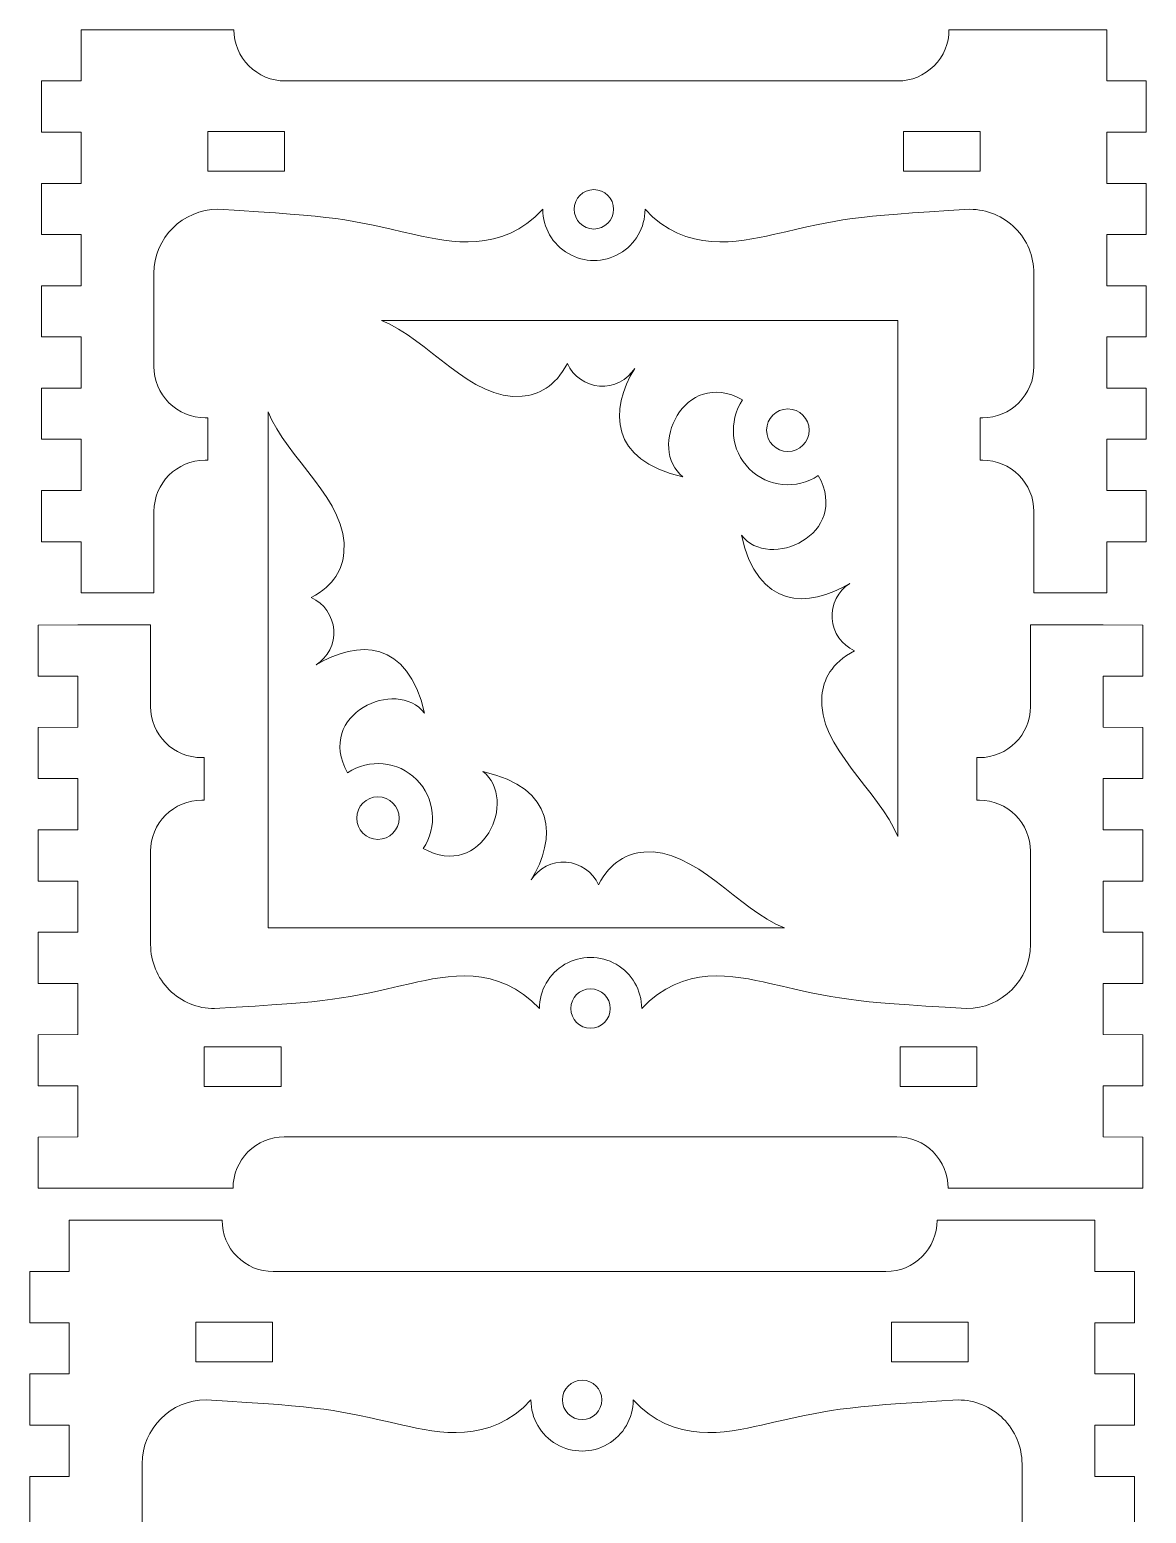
# Model space of a CAD drawing. Header units: centimetres. Extents: x -24 to 24, y -134 to 40.
# Drawn here: x 12.39 to 23.66, y 7.07 to 22.05 of the extents above; entities that cross this region are included whole.
import ezdxf

# ---------------------------------------------------------------- set-up
doc = ezdxf.new("R2010")
doc.units = ezdxf.units.CM
doc.header["$MEASUREMENT"] = 0
doc.layers.add('layer 1', color=7, linetype='Continuous')

msp = doc.modelspace()

# ---------------------------------------------------------------- linework, layer by layer
at = {"layer": 'layer 1', "lineweight": 9}
for points, knots in [([(13.64303, 17.18466), (13.64303, 17.18466), (13.64303, 16.36111), (13.64303, 16.36111), (13.64303, 16.36111), (13.64303, 16.36111), (12.90849, 16.36111), (12.90849, 16.36111), (12.90849, 16.36111), (12.90849, 16.36111), (12.90849, 16.87872), (12.90849, 16.87872), (12.90849, 16.87872), (12.90849, 16.87872), (12.50849, 16.87872), (12.50849, 16.87872), (12.50849, 16.87872), (12.50849, 16.87872), (12.50849, 17.39485), (12.50849, 17.39485), (12.50849, 17.39485), (12.50849, 17.39485), (12.90849, 17.39485), (12.90849, 17.39485), (12.90849, 17.39485), (12.90849, 17.39485), (12.90849, 17.91245), (12.90849, 17.91245), (12.90849, 17.91245), (12.90849, 17.91245), (12.50849, 17.91245), (12.50849, 17.91245), (12.50849, 17.91245), (12.50849, 17.91245), (12.50849, 18.42858), (12.50849, 18.42858), (12.50849, 18.42858), (12.50849, 18.42858), (12.90849, 18.42858), (12.90849, 18.42858), (12.90849, 18.42858), (12.90849, 18.42858), (12.90849, 18.94619), (12.90849, 18.94619), (12.90849, 18.94619), (12.90849, 18.94619), (12.50849, 18.94619), (12.50849, 18.94619), (12.50849, 18.94619), (12.50849, 18.94619), (12.50849, 19.46232), (12.50849, 19.46232), (12.50849, 19.46232), (12.50849, 19.46232), (12.90849, 19.46232), (12.90849, 19.46232), (12.90849, 19.46232), (12.90849, 19.46232), (12.90849, 19.97993), (12.90849, 19.97993), (12.90849, 19.97993), (12.90849, 19.97993), (12.50849, 19.97993), (12.50849, 19.97993), (12.50849, 19.97993), (12.50849, 19.97993), (12.50849, 20.49606), (12.50849, 20.49606), (12.50849, 20.49606), (12.50849, 20.49606), (12.90849, 20.49606), (12.90849, 20.49606), (12.90849, 20.49606), (12.90849, 20.49606), (12.90849, 21.01366), (12.90849, 21.01366), (12.90849, 21.01366), (12.90849, 21.01366), (12.50849, 21.01366), (12.50849, 21.01366), (12.50849, 21.01366), (12.50849, 21.01366), (12.50849, 21.52979), (12.50849, 21.52979), (12.50849, 21.52979), (12.50849, 21.52979), (12.90849, 21.52979), (12.90849, 21.52979), (12.90849, 21.52979), (12.90849, 21.52979), (12.90849, 22.0474), (12.90849, 22.0474), (12.90849, 22.0474), (12.90849, 22.0474), (14.45024, 22.0474), (14.45024, 22.0474), (14.45024, 22.0474), (14.44986, 21.91027), (14.50405, 21.7786), (14.60089, 21.68149), (14.60089, 21.68149), (14.69773, 21.58439), (14.82923, 21.52979), (14.96637, 21.52979), (14.96637, 21.52979), (14.96637, 21.52979), (21.14952, 21.52979), (21.14952, 21.52979), (21.14952, 21.52979), (21.28667, 21.52979), (21.41817, 21.58437), (21.51501, 21.68149), (21.51501, 21.68149), (21.61184, 21.7786), (21.66604, 21.91027), (21.66565, 22.0474), (21.66565, 22.0474), (21.66565, 22.0474), (23.25688, 22.0474), (23.25688, 22.0474), (23.25688, 22.0474), (23.25688, 22.0474), (23.25688, 21.52979), (23.25688, 21.52979), (23.25688, 21.52979), (23.25688, 21.52979), (23.65688, 21.52979), (23.65688, 21.52979), (23.65688, 21.52979), (23.65688, 21.52979), (23.65688, 21.01366), (23.65688, 21.01366), (23.65688, 21.01366), (23.65688, 21.01366), (23.25688, 21.01366), (23.25688, 21.01366), (23.25688, 21.01366), (23.25688, 21.01366), (23.25688, 20.49606), (23.25688, 20.49606), (23.25688, 20.49606), (23.25688, 20.49606), (23.65688, 20.49606), (23.65688, 20.49606), (23.65688, 20.49606), (23.65688, 20.49606), (23.65688, 19.97993), (23.65688, 19.97993), (23.65688, 19.97993), (23.65688, 19.97993), (23.25688, 19.97993), (23.25688, 19.97993), (23.25688, 19.97993), (23.25688, 19.97993), (23.25688, 19.46232), (23.25688, 19.46232), (23.25688, 19.46232), (23.25688, 19.46232), (23.65688, 19.46232), (23.65688, 19.46232), (23.65688, 19.46232), (23.65688, 19.46232), (23.65688, 18.94619), (23.65688, 18.94619), (23.65688, 18.94619), (23.65688, 18.94619), (23.25688, 18.94619), (23.25688, 18.94619), (23.25688, 18.94619), (23.25688, 18.94619), (23.25688, 18.42858), (23.25688, 18.42858), (23.25688, 18.42858), (23.25688, 18.42858), (23.65688, 18.42858), (23.65688, 18.42858), (23.65688, 18.42858), (23.65688, 18.42858), (23.65688, 17.91245), (23.65688, 17.91245), (23.65688, 17.91245), (23.65688, 17.91245), (23.25688, 17.91245), (23.25688, 17.91245), (23.25688, 17.91245), (23.25688, 17.91245), (23.25688, 17.39485), (23.25688, 17.39485), (23.25688, 17.39485), (23.25688, 17.39485), (23.65688, 17.39485), (23.65688, 17.39485), (23.65688, 17.39485), (23.65688, 17.39485), (23.65688, 16.87872), (23.65688, 16.87872), (23.65688, 16.87872), (23.65688, 16.87872), (23.25688, 16.87872), (23.25688, 16.87872), (23.25688, 16.87872), (23.25688, 16.87872), (23.25688, 16.36111), (23.25688, 16.36111), (23.25688, 16.36111), (23.25688, 16.36111), (22.52233, 16.36111), (22.52233, 16.36111), (22.52233, 16.36111), (22.52233, 16.36111), (22.52233, 17.18466), (22.52233, 17.18466), (22.52233, 17.18466), (22.52233, 17.32155), (22.46796, 17.45282), (22.37116, 17.54962), (22.37116, 17.54962), (22.27437, 17.64641), (22.1431, 17.70079), (22.00621, 17.70079), (22.00621, 17.70079), (22.00621, 17.70079), (21.98024, 17.70079), (21.98024, 17.70079), (21.98024, 17.70079), (21.98024, 17.70079), (21.98024, 18.13051), (21.98024, 18.13051), (21.98024, 18.13051), (21.98024, 18.13051), (22.00621, 18.13051), (22.00621, 18.13051), (22.00621, 18.13051), (22.1431, 18.13051), (22.27437, 18.18489), (22.37116, 18.28169), (22.37116, 18.28169), (22.46796, 18.37848), (22.52233, 18.50975), (22.52233, 18.64664), (22.52233, 18.64664), (22.52233, 18.64664), (22.52233, 19.5888), (22.52233, 19.5888), (22.52233, 19.5888), (22.52233, 19.75991), (22.45436, 19.924), (22.33338, 20.04499), (22.33338, 20.04499), (22.21239, 20.16599), (22.04828, 20.23396), (21.87717, 20.23396), (21.87717, 20.23396), (20.64612, 20.16271), (20.59841, 20.1398), (19.89263, 19.97993), (19.89263, 19.97993), (19.53661, 19.89928), (19.01311, 19.78377), (18.59881, 20.23396), (18.59881, 20.23396), (18.59881, 20.04956), (18.50044, 19.87917), (18.34075, 19.78698), (18.34075, 19.78698), (18.18106, 19.69477), (17.98431, 19.69477), (17.82462, 19.78698), (17.82462, 19.78698), (17.66493, 19.87917), (17.56655, 20.04956), (17.56655, 20.23396), (17.56655, 20.23396), (17.15226, 19.78377), (16.62877, 19.89928), (16.27273, 19.97993), (16.27273, 19.97993), (15.56695, 20.1398), (15.51925, 20.16271), (14.28819, 20.23396), (14.28819, 20.23396), (13.93188, 20.23396), (13.64303, 19.94511), (13.64303, 19.5888), (13.64303, 19.5888), (13.64303, 19.5888), (13.64303, 18.64664), (13.64303, 18.64664), (13.64303, 18.64664), (13.64303, 18.50975), (13.69741, 18.37848), (13.79421, 18.28169), (13.79421, 18.28169), (13.89099, 18.18489), (14.02227, 18.13051), (14.15916, 18.13051), (14.15916, 18.13051), (14.15916, 18.13051), (14.18512, 18.13051), (14.18512, 18.13051), (14.18512, 18.13051), (14.18512, 18.13051), (14.18512, 17.70079), (14.18512, 17.70079), (14.18512, 17.70079), (14.18512, 17.70079), (14.15916, 17.70079), (14.15916, 17.70079), (14.15916, 17.70079), (13.87412, 17.70079), (13.64303, 17.46971), (13.64303, 17.18467), (13.64303, 17.18467), (13.64303, 17.18467), (13.64303, 17.18466), (13.64303, 17.18466)], [0, 0, 0, 0, 0.0125, 0.0125, 0.0125, 0.0125, 0.025, 0.025, 0.025, 0.025, 0.0375, 0.0375, 0.0375, 0.0375, 0.05, 0.05, 0.05, 0.05, 0.0625, 0.0625, 0.0625, 0.0625, 0.075, 0.075, 0.075, 0.075, 0.0875, 0.0875, 0.0875, 0.0875, 0.1, 0.1, 0.1, 0.1, 0.1125, 0.1125, 0.1125, 0.1125, 0.125, 0.125, 0.125, 0.125, 0.1375, 0.1375, 0.1375, 0.1375, 0.15, 0.15, 0.15, 0.15, 0.1625, 0.1625, 0.1625, 0.1625, 0.175, 0.175, 0.175, 0.175, 0.1875, 0.1875, 0.1875, 0.1875, 0.2, 0.2, 0.2, 0.2, 0.2125, 0.2125, 0.2125, 0.2125, 0.225, 0.225, 0.225, 0.225, 0.2375, 0.2375, 0.2375, 0.2375, 0.25, 0.25, 0.25, 0.25, 0.2625, 0.2625, 0.2625, 0.2625, 0.275, 0.275, 0.275, 0.275, 0.2875, 0.2875, 0.2875, 0.2875, 0.3, 0.3, 0.3, 0.3, 0.3125, 0.3125, 0.3125, 0.3125, 0.325, 0.325, 0.325, 0.325, 0.3375, 0.3375, 0.3375, 0.3375, 0.35, 0.35, 0.35, 0.35, 0.3625, 0.3625, 0.3625, 0.3625, 0.375, 0.375, 0.375, 0.375, 0.3875, 0.3875, 0.3875, 0.3875, 0.4, 0.4, 0.4, 0.4, 0.4125, 0.4125, 0.4125, 0.4125, 0.425, 0.425, 0.425, 0.425, 0.4375, 0.4375, 0.4375, 0.4375, 0.45, 0.45, 0.45, 0.45, 0.4625, 0.4625, 0.4625, 0.4625, 0.475, 0.475, 0.475, 0.475, 0.4875, 0.4875, 0.4875, 0.4875, 0.5, 0.5, 0.5, 0.5, 0.5125, 0.5125, 0.5125, 0.5125, 0.525, 0.525, 0.525, 0.525, 0.5375, 0.5375, 0.5375, 0.5375, 0.55, 0.55, 0.55, 0.55, 0.5625, 0.5625, 0.5625, 0.5625, 0.575, 0.575, 0.575, 0.575, 0.5875, 0.5875, 0.5875, 0.5875, 0.6, 0.6, 0.6, 0.6, 0.6125, 0.6125, 0.6125, 0.6125, 0.625, 0.625, 0.625, 0.625, 0.6375, 0.6375, 0.6375, 0.6375, 0.65, 0.65, 0.65, 0.65, 0.6625, 0.6625, 0.6625, 0.6625, 0.675, 0.675, 0.675, 0.675, 0.6875, 0.6875, 0.6875, 0.6875, 0.7, 0.7, 0.7, 0.7, 0.7125, 0.7125, 0.7125, 0.7125, 0.725, 0.725, 0.725, 0.725, 0.7375, 0.7375, 0.7375, 0.7375, 0.75, 0.75, 0.75, 0.75, 0.7625, 0.7625, 0.7625, 0.7625, 0.775, 0.775, 0.775, 0.775, 0.7875, 0.7875, 0.7875, 0.7875, 0.8, 0.8, 0.8, 0.8, 0.8125, 0.8125, 0.8125, 0.8125, 0.825, 0.825, 0.825, 0.825, 0.8375, 0.8375, 0.8375, 0.8375, 0.85, 0.85, 0.85, 0.85, 0.8625, 0.8625, 0.8625, 0.8625, 0.875, 0.875, 0.875, 0.875, 0.8875, 0.8875, 0.8875, 0.8875, 0.9, 0.9, 0.9, 0.9, 0.9125, 0.9125, 0.9125, 0.9125, 0.925, 0.925, 0.925, 0.925, 0.9375, 0.9375, 0.9375, 0.9375, 0.95, 0.95, 0.95, 0.95, 0.9625, 0.9625, 0.9625, 0.9625, 0.975, 0.975, 0.975, 0.975, 1, 1, 1, 1]), ([(14.18512, 20.61888), (14.18512, 20.61888), (14.18512, 21.01888), (14.18512, 21.01888), (14.18512, 21.01888), (14.18512, 21.01888), (14.95932, 21.01888), (14.95932, 21.01888), (14.95932, 21.01888), (14.95932, 21.01888), (14.95932, 20.61888), (14.95932, 20.61888), (14.95932, 20.61888), (14.95932, 20.61888), (14.18512, 20.61888), (14.18512, 20.61888)], [0, 0, 0, 0, 0.2, 0.2, 0.2, 0.2, 0.4, 0.4, 0.4, 0.4, 0.6, 0.6, 0.6, 0.6, 1, 1, 1, 1]), ([(21.20605, 20.61888), (21.20605, 20.61888), (21.20605, 21.01888), (21.20605, 21.01888), (21.20605, 21.01888), (21.20605, 21.01888), (21.98024, 21.01888), (21.98024, 21.01888), (21.98024, 21.01888), (21.98024, 21.01888), (21.98024, 20.61888), (21.98024, 20.61888), (21.98024, 20.61888), (21.98024, 20.61888), (21.20605, 20.61888), (21.20605, 20.61888)], [0, 0, 0, 0, 0.2, 0.2, 0.2, 0.2, 0.4, 0.4, 0.4, 0.4, 0.6, 0.6, 0.6, 0.6, 1, 1, 1, 1]), ([(17.88381, 20.23396), (17.88381, 20.12411), (17.97285, 20.03507), (18.08268, 20.03507), (18.08268, 20.03507), (18.19253, 20.03507), (18.28156, 20.12411), (18.28156, 20.23396), (18.28156, 20.23396), (18.28156, 20.34379), (18.19253, 20.43284), (18.08268, 20.43284), (18.08268, 20.43284), (17.97285, 20.43284), (17.88381, 20.34379), (17.88381, 20.23396)], [0, 0, 0, 0, 0.2, 0.2, 0.2, 0.2, 0.4, 0.4, 0.4, 0.4, 0.6, 0.6, 0.6, 0.6, 1, 1, 1, 1]), ([(20.71303, 15.77823), (20.58316, 15.83663), (20.49588, 15.96166), (20.48583, 16.1037), (20.48583, 16.1037), (20.47577, 16.24574), (20.54457, 16.38182), (20.66492, 16.45792), (20.66492, 16.45792), (20.24395, 16.20235), (19.73559, 16.20082), (19.57018, 16.94515), (19.57018, 16.94515), (19.85072, 16.57977), (20.67845, 16.95204), (20.34701, 17.54662), (20.34701, 17.54662), (20.12852, 17.39993), (19.83679, 17.42833), (19.6507, 17.61441), (19.6507, 17.61441), (19.46462, 17.8005), (19.43622, 18.09223), (19.5829, 18.31072), (19.5829, 18.31072), (18.98832, 18.64217), (18.61605, 17.81444), (18.98143, 17.5339), (18.98143, 17.5339), (18.23711, 17.6993), (18.23863, 18.20768), (18.49421, 18.62863), (18.49421, 18.62863), (18.4181, 18.50828), (18.28203, 18.4395), (18.13999, 18.44955), (18.13999, 18.44955), (17.99795, 18.4596), (17.87292, 18.54688), (17.81452, 18.67675), (17.81452, 18.67675), (17.69048, 18.44054), (17.52019, 18.36042), (17.35777, 18.34639), (17.35777, 18.34639), (16.83983, 18.3016), (16.40177, 18.92862), (15.93783, 19.11271), (15.93783, 19.11271), (15.93783, 19.11271), (21.14899, 19.11271), (21.14899, 19.11271), (21.14899, 19.11271), (21.14899, 19.11271), (21.14899, 13.90155), (21.14899, 13.90155), (21.14899, 13.90155), (20.9649, 14.36548), (20.33788, 14.80355), (20.38267, 15.32148), (20.38267, 15.32148), (20.39671, 15.48392), (20.47683, 15.65419), (20.71303, 15.77823)], [0, 0, 0, 0, 0.05882353, 0.05882353, 0.05882353, 0.05882353, 0.11764706, 0.11764706, 0.11764706, 0.11764706, 0.17647059, 0.17647059, 0.17647059, 0.17647059, 0.23529412, 0.23529412, 0.23529412, 0.23529412, 0.29411765, 0.29411765, 0.29411765, 0.29411765, 0.35294118, 0.35294118, 0.35294118, 0.35294118, 0.41176471, 0.41176471, 0.41176471, 0.41176471, 0.47058824, 0.47058824, 0.47058824, 0.47058824, 0.52941176, 0.52941176, 0.52941176, 0.52941176, 0.58823529, 0.58823529, 0.58823529, 0.58823529, 0.64705882, 0.64705882, 0.64705882, 0.64705882, 0.70588235, 0.70588235, 0.70588235, 0.70588235, 0.76470588, 0.76470588, 0.76470588, 0.76470588, 0.82352941, 0.82352941, 0.82352941, 0.82352941, 0.88235294, 0.88235294, 0.88235294, 0.88235294, 1, 1, 1, 1]), ([(15.23019, 16.3143), (15.36005, 16.2559), (15.44734, 16.13086), (15.45739, 15.98882), (15.45739, 15.98882), (15.46744, 15.8468), (15.39864, 15.71072), (15.27831, 15.63461), (15.27831, 15.63461), (15.69926, 15.89018), (16.20764, 15.89171), (16.37303, 15.14739), (16.37303, 15.14739), (16.0925, 15.51276), (15.26476, 15.14049), (15.59622, 14.54591), (15.59622, 14.54591), (15.81471, 14.69261), (16.10644, 14.66419), (16.29252, 14.47811), (16.29252, 14.47811), (16.47859, 14.29204), (16.50701, 14.0003), (16.36032, 13.78182), (16.36032, 13.78182), (16.9549, 13.45036), (17.32716, 14.27809), (16.96179, 14.55863), (16.96179, 14.55863), (17.70612, 14.39322), (17.70459, 13.88486), (17.44901, 13.4639), (17.44901, 13.4639), (17.52512, 13.58424), (17.6612, 13.65304), (17.80324, 13.64298), (17.80324, 13.64298), (17.94528, 13.63293), (18.07031, 13.54565), (18.12871, 13.41578), (18.12871, 13.41578), (18.25273, 13.65199), (18.42302, 13.7321), (18.58544, 13.74615), (18.58544, 13.74615), (19.10339, 13.79093), (19.54146, 13.16391), (20.00538, 12.97982), (20.00538, 12.97982), (20.00538, 12.97982), (14.79422, 12.97982), (14.79422, 12.97982), (14.79422, 12.97982), (14.79422, 12.97982), (14.79422, 18.19098), (14.79422, 18.19098), (14.79422, 18.19098), (14.97832, 17.72704), (15.60534, 17.28898), (15.56055, 16.77104), (15.56055, 16.77104), (15.54652, 16.60862), (15.4664, 16.43833), (15.23018, 16.3143), (15.23018, 16.3143), (15.23018, 16.3143), (15.23019, 16.3143), (15.23019, 16.3143)], [0, 0, 0, 0, 0.05555556, 0.05555556, 0.05555556, 0.05555556, 0.11111111, 0.11111111, 0.11111111, 0.11111111, 0.16666667, 0.16666667, 0.16666667, 0.16666667, 0.22222222, 0.22222222, 0.22222222, 0.22222222, 0.27777778, 0.27777778, 0.27777778, 0.27777778, 0.33333333, 0.33333333, 0.33333333, 0.33333333, 0.38888889, 0.38888889, 0.38888889, 0.38888889, 0.44444444, 0.44444444, 0.44444444, 0.44444444, 0.5, 0.5, 0.5, 0.5, 0.55555556, 0.55555556, 0.55555556, 0.55555556, 0.61111111, 0.61111111, 0.61111111, 0.61111111, 0.66666667, 0.66666667, 0.66666667, 0.66666667, 0.72222222, 0.72222222, 0.72222222, 0.72222222, 0.77777778, 0.77777778, 0.77777778, 0.77777778, 0.83333333, 0.83333333, 0.83333333, 0.83333333, 0.88888889, 0.88888889, 0.88888889, 0.88888889, 1, 1, 1, 1]), ([(20.25466, 18.00378), (20.25466, 18.1223), (20.15858, 18.21837), (20.04006, 18.21837), (20.04006, 18.21837), (19.92155, 18.21837), (19.82547, 18.1223), (19.82547, 18.00378), (19.82547, 18.00378), (19.82547, 17.88526), (19.92155, 17.78919), (20.04006, 17.78919), (20.04006, 17.78919), (20.15858, 17.78919), (20.25466, 17.88526), (20.25466, 18.00378)], [0, 0, 0, 0, 0.2, 0.2, 0.2, 0.2, 0.4, 0.4, 0.4, 0.4, 0.6, 0.6, 0.6, 0.6, 1, 1, 1, 1]), ([(23.62275, 15.52119), (23.62275, 15.52119), (23.22275, 15.52119), (23.22275, 15.52119), (23.22275, 15.52119), (23.22275, 15.52119), (23.22275, 15.00506), (23.22275, 15.00506), (23.22275, 15.00506), (23.22275, 15.00506), (23.62275, 15.00359), (23.62275, 15.00359), (23.62275, 15.00359), (23.62275, 15.00359), (23.62275, 14.48746), (23.62275, 14.48746), (23.62275, 14.48746), (23.62275, 14.48746), (23.22275, 14.48746), (23.22275, 14.48746), (23.22275, 14.48746), (23.22275, 14.48746), (23.22275, 13.97133), (23.22275, 13.97133), (23.22275, 13.97133), (23.22275, 13.97133), (23.62275, 13.96984), (23.62275, 13.96984), (23.62275, 13.96984), (23.62275, 13.96984), (23.62275, 13.45371), (23.62275, 13.45371), (23.62275, 13.45371), (23.62275, 13.45371), (23.22275, 13.45371), (23.22275, 13.45371), (23.22275, 13.45371), (23.22275, 13.45371), (23.22275, 12.93759), (23.22275, 12.93759), (23.22275, 12.93759), (23.22275, 12.93759), (23.62275, 12.9361), (23.62275, 12.9361), (23.62275, 12.9361), (23.62275, 12.9361), (23.62275, 12.41997), (23.62275, 12.41997), (23.62275, 12.41997), (23.62275, 12.41997), (23.22275, 12.41997), (23.22275, 12.41997), (23.22275, 12.41997), (23.22275, 12.41997), (23.22275, 11.90384), (23.22275, 11.90384), (23.22275, 11.90384), (23.22275, 11.90384), (23.62275, 11.90237), (23.62275, 11.90237), (23.62275, 11.90237), (23.62275, 11.90237), (23.62275, 11.38624), (23.62275, 11.38624), (23.62275, 11.38624), (23.62275, 11.38624), (23.22275, 11.38624), (23.22275, 11.38624), (23.22275, 11.38624), (23.22275, 11.38624), (23.22275, 10.87012), (23.22275, 10.87012), (23.22275, 10.87012), (23.22275, 10.87012), (23.62275, 10.86863), (23.62275, 10.86863), (23.62275, 10.86863), (23.62275, 10.86863), (23.62275, 10.3525), (23.62275, 10.3525), (23.62275, 10.3525), (23.62275, 10.3525), (21.65626, 10.3525), (21.65626, 10.3525), (21.65626, 10.3525), (21.65664, 10.48964), (21.60245, 10.6213), (21.50561, 10.71841), (21.50561, 10.71841), (21.40877, 10.81553), (21.27728, 10.87012), (21.14013, 10.87012), (21.14013, 10.87012), (21.14013, 10.87012), (14.95698, 10.87012), (14.95698, 10.87012), (14.95698, 10.87012), (14.81984, 10.87012), (14.68834, 10.81553), (14.5915, 10.71841), (14.5915, 10.71841), (14.49467, 10.6213), (14.44046, 10.48965), (14.44085, 10.3525), (14.44085, 10.3525), (14.44085, 10.3525), (12.47436, 10.3525), (12.47436, 10.3525), (12.47436, 10.3525), (12.47436, 10.3525), (12.47436, 10.86863), (12.47436, 10.86863), (12.47436, 10.86863), (12.47436, 10.86863), (12.87436, 10.87012), (12.87436, 10.87012), (12.87436, 10.87012), (12.87436, 10.87012), (12.87436, 11.38624), (12.87436, 11.38624), (12.87436, 11.38624), (12.87436, 11.38624), (12.47436, 11.38624), (12.47436, 11.38624), (12.47436, 11.38624), (12.47436, 11.38624), (12.47436, 11.90237), (12.47436, 11.90237), (12.47436, 11.90237), (12.47436, 11.90237), (12.87436, 11.90384), (12.87436, 11.90384), (12.87436, 11.90384), (12.87436, 11.90384), (12.87436, 12.41997), (12.87436, 12.41997), (12.87436, 12.41997), (12.87436, 12.41997), (12.47436, 12.41997), (12.47436, 12.41997), (12.47436, 12.41997), (12.47436, 12.41997), (12.47436, 12.9361), (12.47436, 12.9361), (12.47436, 12.9361), (12.47436, 12.9361), (12.87436, 12.93759), (12.87436, 12.93759), (12.87436, 12.93759), (12.87436, 12.93759), (12.87436, 13.45371), (12.87436, 13.45371), (12.87436, 13.45371), (12.87436, 13.45371), (12.47436, 13.45371), (12.47436, 13.45371), (12.47436, 13.45371), (12.47436, 13.45371), (12.47436, 13.96984), (12.47436, 13.96984), (12.47436, 13.96984), (12.47436, 13.96984), (12.87436, 13.97133), (12.87436, 13.97133), (12.87436, 13.97133), (12.87436, 13.97133), (12.87436, 14.48746), (12.87436, 14.48746), (12.87436, 14.48746), (12.87436, 14.48746), (12.47436, 14.48746), (12.47436, 14.48746), (12.47436, 14.48746), (12.47436, 14.48746), (12.47436, 15.00359), (12.47436, 15.00359), (12.47436, 15.00359), (12.47436, 15.00359), (12.87436, 15.00506), (12.87436, 15.00506), (12.87436, 15.00506), (12.87436, 15.00506), (12.87436, 15.52119), (12.87436, 15.52119), (12.87436, 15.52119), (12.87436, 15.52119), (12.47436, 15.52119), (12.47436, 15.52119), (12.47436, 15.52119), (12.47436, 15.52119), (12.47436, 16.03731), (12.47436, 16.03731), (12.47436, 16.03731), (12.47436, 16.03731), (12.87436, 16.0388), (12.87436, 16.0388), (12.87436, 16.0388), (12.87436, 16.0388), (13.6089, 16.0388), (13.6089, 16.0388), (13.6089, 16.0388), (13.6089, 16.0388), (13.6089, 15.21525), (13.6089, 15.21525), (13.6089, 15.21525), (13.6089, 15.07836), (13.66328, 14.94708), (13.76008, 14.85028), (13.76008, 14.85028), (13.85686, 14.7535), (13.98814, 14.69912), (14.12503, 14.69912), (14.12503, 14.69912), (14.12503, 14.69912), (14.15099, 14.69912), (14.15099, 14.69912), (14.15099, 14.69912), (14.15099, 14.69912), (14.15099, 14.26939), (14.15099, 14.26939), (14.15099, 14.26939), (14.15099, 14.26939), (14.12503, 14.26939), (14.12503, 14.26939), (14.12503, 14.26939), (13.98814, 14.26939), (13.85686, 14.21502), (13.76008, 14.11822), (13.76008, 14.11822), (13.66328, 14.02143), (13.6089, 13.89015), (13.6089, 13.75326), (13.6089, 13.75326), (13.6089, 13.75326), (13.6089, 12.81111), (13.6089, 12.81111), (13.6089, 12.81111), (13.6089, 12.64001), (13.67688, 12.47591), (13.79787, 12.35492), (13.79787, 12.35492), (13.91885, 12.23392), (14.08295, 12.16595), (14.25406, 12.16595), (14.25406, 12.16595), (15.48512, 12.23721), (15.53283, 12.2601), (16.23861, 12.41997), (16.23861, 12.41997), (16.59464, 12.50063), (17.11813, 12.61614), (17.53243, 12.16595), (17.53243, 12.16595), (17.53243, 12.35035), (17.6308, 12.52073), (17.79049, 12.61293), (17.79049, 12.61293), (17.95018, 12.70513), (18.14693, 12.70513), (18.30662, 12.61293), (18.30662, 12.61293), (18.46631, 12.52073), (18.56468, 12.35035), (18.56468, 12.16595), (18.56468, 12.16595), (18.97899, 12.61614), (19.50248, 12.50063), (19.8585, 12.41997), (19.8585, 12.41997), (20.56428, 12.2601), (20.61199, 12.23721), (21.84304, 12.16595), (21.84304, 12.16595), (22.19935, 12.16595), (22.48821, 12.4548), (22.48821, 12.81111), (22.48821, 12.81111), (22.48821, 12.81111), (22.48821, 13.75326), (22.48821, 13.75326), (22.48821, 13.75326), (22.48821, 13.89015), (22.43383, 14.02143), (22.33704, 14.11822), (22.33704, 14.11822), (22.24024, 14.21502), (22.10897, 14.26939), (21.97208, 14.26939), (21.97208, 14.26939), (21.97208, 14.26939), (21.94612, 14.26939), (21.94612, 14.26939), (21.94612, 14.26939), (21.94612, 14.26939), (21.94612, 14.69912), (21.94612, 14.69912), (21.94612, 14.69912), (21.94612, 14.69912), (21.97208, 14.69912), (21.97208, 14.69912), (21.97208, 14.69912), (22.25713, 14.69912), (22.48821, 14.93019), (22.48821, 15.21525), (22.48821, 15.21525), (22.48821, 15.21525), (22.48821, 16.0388), (22.48821, 16.0388), (22.48821, 16.0388), (22.48821, 16.0388), (23.22275, 16.0388), (23.22275, 16.0388), (23.22275, 16.0388), (23.22275, 16.0388), (23.62275, 16.03731), (23.62275, 16.03731), (23.62275, 16.03731), (23.62275, 16.03731), (23.62275, 15.52119), (23.62275, 15.52119)], [0, 0, 0, 0, 0.01234568, 0.01234568, 0.01234568, 0.01234568, 0.02469136, 0.02469136, 0.02469136, 0.02469136, 0.03703704, 0.03703704, 0.03703704, 0.03703704, 0.04938272, 0.04938272, 0.04938272, 0.04938272, 0.0617284, 0.0617284, 0.0617284, 0.0617284, 0.07407407, 0.07407407, 0.07407407, 0.07407407, 0.08641975, 0.08641975, 0.08641975, 0.08641975, 0.09876543, 0.09876543, 0.09876543, 0.09876543, 0.11111111, 0.11111111, 0.11111111, 0.11111111, 0.12345679, 0.12345679, 0.12345679, 0.12345679, 0.13580247, 0.13580247, 0.13580247, 0.13580247, 0.14814815, 0.14814815, 0.14814815, 0.14814815, 0.16049383, 0.16049383, 0.16049383, 0.16049383, 0.17283951, 0.17283951, 0.17283951, 0.17283951, 0.18518519, 0.18518519, 0.18518519, 0.18518519, 0.19753086, 0.19753086, 0.19753086, 0.19753086, 0.20987654, 0.20987654, 0.20987654, 0.20987654, 0.22222222, 0.22222222, 0.22222222, 0.22222222, 0.2345679, 0.2345679, 0.2345679, 0.2345679, 0.24691358, 0.24691358, 0.24691358, 0.24691358, 0.25925926, 0.25925926, 0.25925926, 0.25925926, 0.27160494, 0.27160494, 0.27160494, 0.27160494, 0.28395062, 0.28395062, 0.28395062, 0.28395062, 0.2962963, 0.2962963, 0.2962963, 0.2962963, 0.30864198, 0.30864198, 0.30864198, 0.30864198, 0.32098765, 0.32098765, 0.32098765, 0.32098765, 0.33333333, 0.33333333, 0.33333333, 0.33333333, 0.34567901, 0.34567901, 0.34567901, 0.34567901, 0.35802469, 0.35802469, 0.35802469, 0.35802469, 0.37037037, 0.37037037, 0.37037037, 0.37037037, 0.38271605, 0.38271605, 0.38271605, 0.38271605, 0.39506173, 0.39506173, 0.39506173, 0.39506173, 0.40740741, 0.40740741, 0.40740741, 0.40740741, 0.41975309, 0.41975309, 0.41975309, 0.41975309, 0.43209877, 0.43209877, 0.43209877, 0.43209877, 0.44444444, 0.44444444, 0.44444444, 0.44444444, 0.45679012, 0.45679012, 0.45679012, 0.45679012, 0.4691358, 0.4691358, 0.4691358, 0.4691358, 0.48148148, 0.48148148, 0.48148148, 0.48148148, 0.49382716, 0.49382716, 0.49382716, 0.49382716, 0.50617284, 0.50617284, 0.50617284, 0.50617284, 0.51851852, 0.51851852, 0.51851852, 0.51851852, 0.5308642, 0.5308642, 0.5308642, 0.5308642, 0.54320988, 0.54320988, 0.54320988, 0.54320988, 0.55555556, 0.55555556, 0.55555556, 0.55555556, 0.56790123, 0.56790123, 0.56790123, 0.56790123, 0.58024691, 0.58024691, 0.58024691, 0.58024691, 0.59259259, 0.59259259, 0.59259259, 0.59259259, 0.60493827, 0.60493827, 0.60493827, 0.60493827, 0.61728395, 0.61728395, 0.61728395, 0.61728395, 0.62962963, 0.62962963, 0.62962963, 0.62962963, 0.64197531, 0.64197531, 0.64197531, 0.64197531, 0.65432099, 0.65432099, 0.65432099, 0.65432099, 0.66666667, 0.66666667, 0.66666667, 0.66666667, 0.67901235, 0.67901235, 0.67901235, 0.67901235, 0.69135802, 0.69135802, 0.69135802, 0.69135802, 0.7037037, 0.7037037, 0.7037037, 0.7037037, 0.71604938, 0.71604938, 0.71604938, 0.71604938, 0.72839506, 0.72839506, 0.72839506, 0.72839506, 0.74074074, 0.74074074, 0.74074074, 0.74074074, 0.75308642, 0.75308642, 0.75308642, 0.75308642, 0.7654321, 0.7654321, 0.7654321, 0.7654321, 0.77777778, 0.77777778, 0.77777778, 0.77777778, 0.79012346, 0.79012346, 0.79012346, 0.79012346, 0.80246914, 0.80246914, 0.80246914, 0.80246914, 0.81481481, 0.81481481, 0.81481481, 0.81481481, 0.82716049, 0.82716049, 0.82716049, 0.82716049, 0.83950617, 0.83950617, 0.83950617, 0.83950617, 0.85185185, 0.85185185, 0.85185185, 0.85185185, 0.86419753, 0.86419753, 0.86419753, 0.86419753, 0.87654321, 0.87654321, 0.87654321, 0.87654321, 0.88888889, 0.88888889, 0.88888889, 0.88888889, 0.90123457, 0.90123457, 0.90123457, 0.90123457, 0.91358025, 0.91358025, 0.91358025, 0.91358025, 0.92592593, 0.92592593, 0.92592593, 0.92592593, 0.9382716, 0.9382716, 0.9382716, 0.9382716, 0.95061728, 0.95061728, 0.95061728, 0.95061728, 0.96296296, 0.96296296, 0.96296296, 0.96296296, 0.97530864, 0.97530864, 0.97530864, 0.97530864, 1, 1, 1, 1]), ([(16.11774, 14.08875), (16.11774, 14.20726), (16.02166, 14.30334), (15.90316, 14.30334), (15.90316, 14.30334), (15.78464, 14.30334), (15.68857, 14.20726), (15.68857, 14.08875), (15.68857, 14.08875), (15.68857, 13.97023), (15.78464, 13.87415), (15.90316, 13.87415), (15.90316, 13.87415), (16.02166, 13.87415), (16.11774, 13.97023), (16.11774, 14.08875)], [0, 0, 0, 0, 0.2, 0.2, 0.2, 0.2, 0.4, 0.4, 0.4, 0.4, 0.6, 0.6, 0.6, 0.6, 1, 1, 1, 1]), ([(18.24743, 12.16595), (18.24743, 12.27579), (18.1584, 12.36484), (18.04855, 12.36484), (18.04855, 12.36484), (17.93872, 12.36484), (17.84968, 12.27579), (17.84968, 12.16595), (17.84968, 12.16595), (17.84968, 12.05612), (17.93872, 11.96707), (18.04855, 11.96707), (18.04855, 11.96707), (18.1584, 11.96707), (18.24743, 12.05612), (18.24743, 12.16595)], [0, 0, 0, 0, 0.2, 0.2, 0.2, 0.2, 0.4, 0.4, 0.4, 0.4, 0.6, 0.6, 0.6, 0.6, 1, 1, 1, 1]), ([(14.15099, 11.78103), (14.15099, 11.78103), (14.92519, 11.78103), (14.92519, 11.78103), (14.92519, 11.78103), (14.92519, 11.78103), (14.92519, 11.38103), (14.92519, 11.38103), (14.92519, 11.38103), (14.92519, 11.38103), (14.15099, 11.38103), (14.15099, 11.38103), (14.15099, 11.38103), (14.15099, 11.38103), (14.15099, 11.78103), (14.15099, 11.78103)], [0, 0, 0, 0, 0.2, 0.2, 0.2, 0.2, 0.4, 0.4, 0.4, 0.4, 0.6, 0.6, 0.6, 0.6, 1, 1, 1, 1]), ([(21.17192, 11.78103), (21.17192, 11.78103), (21.94612, 11.78103), (21.94612, 11.78103), (21.94612, 11.78103), (21.94612, 11.78103), (21.94612, 11.38103), (21.94612, 11.38103), (21.94612, 11.38103), (21.94612, 11.38103), (21.17192, 11.38103), (21.17192, 11.38103), (21.17192, 11.38103), (21.17192, 11.38103), (21.17192, 11.78103), (21.17192, 11.78103)], [0, 0, 0, 0, 0.2, 0.2, 0.2, 0.2, 0.4, 0.4, 0.4, 0.4, 0.6, 0.6, 0.6, 0.6, 1, 1, 1, 1]), ([(12.38879, 4.86003), (12.38879, 4.86003), (12.38879, 5.37615), (12.38879, 5.37615), (12.38879, 5.37615), (12.38879, 5.37615), (12.78879, 5.37615), (12.78879, 5.37615), (12.78879, 5.37615), (12.78879, 5.37615), (12.78879, 5.89377), (12.78879, 5.89377), (12.78879, 5.89377), (12.78879, 5.89377), (12.38879, 5.89377), (12.38879, 5.89377), (12.38879, 5.89377), (12.38879, 5.89377), (12.38879, 6.4099), (12.38879, 6.4099), (12.38879, 6.4099), (12.38879, 6.4099), (12.78879, 6.4099), (12.78879, 6.4099), (12.78879, 6.4099), (12.78879, 6.4099), (12.78879, 6.9275), (12.78879, 6.9275), (12.78879, 6.9275), (12.78879, 6.9275), (12.38879, 6.9275), (12.38879, 6.9275), (12.38879, 6.9275), (12.38879, 6.9275), (12.38879, 7.44363), (12.38879, 7.44363), (12.38879, 7.44363), (12.38879, 7.44363), (12.78879, 7.44363), (12.78879, 7.44363), (12.78879, 7.44363), (12.78879, 7.44363), (12.78879, 7.96124), (12.78879, 7.96124), (12.78879, 7.96124), (12.78879, 7.96124), (12.38879, 7.96124), (12.38879, 7.96124), (12.38879, 7.96124), (12.38879, 7.96124), (12.38879, 8.47737), (12.38879, 8.47737), (12.38879, 8.47737), (12.38879, 8.47737), (12.78879, 8.47737), (12.78879, 8.47737), (12.78879, 8.47737), (12.78879, 8.47737), (12.78879, 8.99498), (12.78879, 8.99498), (12.78879, 8.99498), (12.78879, 8.99498), (12.38879, 8.99498), (12.38879, 8.99498), (12.38879, 8.99498), (12.38879, 8.99498), (12.38879, 9.51111), (12.38879, 9.51111), (12.38879, 9.51111), (12.38879, 9.51111), (12.78879, 9.51111), (12.78879, 9.51111), (12.78879, 9.51111), (12.78879, 9.51111), (12.78879, 10.02871), (12.78879, 10.02871), (12.78879, 10.02871), (12.78879, 10.02871), (14.33055, 10.02871), (14.33055, 10.02871), (14.33055, 10.02871), (14.33015, 9.89157), (14.38436, 9.75991), (14.4812, 9.6628), (14.4812, 9.6628), (14.57803, 9.56569), (14.70954, 9.51111), (14.84667, 9.51111), (14.84667, 9.51111), (14.84667, 9.51111), (21.02982, 9.51111), (21.02982, 9.51111), (21.02982, 9.51111), (21.16697, 9.51111), (21.29846, 9.56569), (21.3953, 9.6628), (21.3953, 9.6628), (21.49214, 9.75991), (21.54635, 9.89157), (21.54595, 10.02871), (21.54595, 10.02871), (21.54595, 10.02871), (23.13717, 10.02871), (23.13717, 10.02871), (23.13717, 10.02871), (23.13717, 10.02871), (23.13717, 9.51111), (23.13717, 9.51111), (23.13717, 9.51111), (23.13717, 9.51111), (23.53717, 9.51111), (23.53717, 9.51111), (23.53717, 9.51111), (23.53717, 9.51111), (23.53717, 8.99498), (23.53717, 8.99498), (23.53717, 8.99498), (23.53717, 8.99498), (23.13717, 8.99498), (23.13717, 8.99498), (23.13717, 8.99498), (23.13717, 8.99498), (23.13717, 8.47737), (23.13717, 8.47737), (23.13717, 8.47737), (23.13717, 8.47737), (23.53717, 8.47737), (23.53717, 8.47737), (23.53717, 8.47737), (23.53717, 8.47737), (23.53717, 7.96124), (23.53717, 7.96124), (23.53717, 7.96124), (23.53717, 7.96124), (23.13717, 7.96124), (23.13717, 7.96124), (23.13717, 7.96124), (23.13717, 7.96124), (23.13717, 7.44363), (23.13717, 7.44363), (23.13717, 7.44363), (23.13717, 7.44363), (23.53717, 7.44363), (23.53717, 7.44363), (23.53717, 7.44363), (23.53717, 7.44363), (23.53717, 6.9275), (23.53717, 6.9275), (23.53717, 6.9275), (23.53717, 6.9275), (23.13717, 6.9275), (23.13717, 6.9275), (23.13717, 6.9275), (23.13717, 6.9275), (23.13717, 6.4099), (23.13717, 6.4099), (23.13717, 6.4099), (23.13717, 6.4099), (23.53717, 6.4099), (23.53717, 6.4099), (23.53717, 6.4099), (23.53717, 6.4099), (23.53717, 5.89377), (23.53717, 5.89377), (23.53717, 5.89377), (23.53717, 5.89377), (23.13717, 5.89377), (23.13717, 5.89377), (23.13717, 5.89377), (23.13717, 5.89377), (23.13717, 5.37615), (23.13717, 5.37615), (23.13717, 5.37615), (23.13717, 5.37615), (23.53717, 5.37615), (23.53717, 5.37615), (23.53717, 5.37615), (23.53717, 5.37615), (23.53717, 4.86003), (23.53717, 4.86003), (23.53717, 4.86003), (23.53717, 4.86003), (23.13717, 4.86003), (23.13717, 4.86003), (23.13717, 4.86003), (23.13717, 4.86003), (23.13717, 4.34243), (23.13717, 4.34243), (23.13717, 4.34243), (23.13717, 4.34243), (22.40264, 4.34243), (22.40264, 4.34243), (22.40264, 4.34243), (22.40264, 4.34243), (22.40264, 5.16597), (22.40264, 5.16597), (22.40264, 5.16597), (22.40264, 5.30285), (22.34826, 5.43414), (22.25147, 5.53093), (22.25147, 5.53093), (22.15467, 5.62772), (22.02339, 5.6821), (21.88652, 5.6821), (21.88652, 5.6821), (21.88652, 5.6821), (21.86055, 5.6821), (21.86055, 5.6821), (21.86055, 5.6821), (21.86055, 5.6821), (21.86055, 6.11182), (21.86055, 6.11182), (21.86055, 6.11182), (21.86055, 6.11182), (21.88652, 6.11182), (21.88652, 6.11182), (21.88652, 6.11182), (22.02339, 6.11182), (22.15467, 6.16621), (22.25147, 6.26299), (22.25147, 6.26299), (22.34826, 6.35979), (22.40264, 6.49107), (22.40264, 6.62795), (22.40264, 6.62795), (22.40264, 6.62795), (22.40264, 7.5701), (22.40264, 7.5701), (22.40264, 7.5701), (22.40264, 7.74121), (22.33467, 7.90532), (22.21368, 8.0263), (22.21368, 8.0263), (22.09268, 8.14729), (21.92858, 8.21526), (21.75748, 8.21526), (21.75748, 8.21526), (20.52643, 8.14401), (20.47871, 8.12112), (19.77293, 7.96124), (19.77293, 7.96124), (19.4169, 7.88059), (18.89342, 7.76508), (18.47911, 8.21526), (18.47911, 8.21526), (18.47911, 8.03086), (18.38073, 7.86048), (18.22104, 7.76828), (18.22104, 7.76828), (18.06135, 7.67609), (17.86461, 7.67609), (17.70492, 7.76828), (17.70492, 7.76828), (17.54523, 7.86048), (17.44685, 8.03086), (17.44685, 8.21526), (17.44685, 8.21526), (17.03255, 7.76508), (16.50907, 7.88059), (16.15304, 7.96124), (16.15304, 7.96124), (15.44726, 8.12112), (15.39955, 8.14401), (14.16849, 8.21526), (14.16849, 8.21526), (13.81218, 8.21526), (13.52333, 7.92643), (13.52333, 7.5701), (13.52333, 7.5701), (13.52333, 7.5701), (13.52333, 6.62795), (13.52333, 6.62795), (13.52333, 6.62795), (13.52333, 6.49107), (13.57772, 6.35979), (13.6745, 6.26299), (13.6745, 6.26299), (13.77129, 6.16621), (13.90258, 6.11182), (14.03946, 6.11182), (14.03946, 6.11182), (14.03946, 6.11182), (14.06542, 6.11182), (14.06542, 6.11182), (14.06542, 6.11182), (14.06542, 6.11182), (14.06542, 5.6821), (14.06542, 5.6821), (14.06542, 5.6821), (14.06542, 5.6821), (14.03946, 5.6821), (14.03946, 5.6821), (14.03946, 5.6821), (13.75441, 5.6821), (13.52333, 5.45102), (13.52333, 5.16597), (13.52333, 5.16597), (13.52333, 5.16597), (13.52333, 4.34243), (13.52333, 4.34243), (13.52333, 4.34243), (13.52333, 4.34243), (12.78879, 4.34243), (12.78879, 4.34243), (12.78879, 4.34243), (12.78879, 4.34243), (12.78879, 4.86003), (12.78879, 4.86003), (12.78879, 4.86003), (12.78879, 4.86003), (12.38879, 4.86003), (12.38879, 4.86003)], [0, 0, 0, 0, 0.01265823, 0.01265823, 0.01265823, 0.01265823, 0.02531646, 0.02531646, 0.02531646, 0.02531646, 0.03797468, 0.03797468, 0.03797468, 0.03797468, 0.05063291, 0.05063291, 0.05063291, 0.05063291, 0.06329114, 0.06329114, 0.06329114, 0.06329114, 0.07594937, 0.07594937, 0.07594937, 0.07594937, 0.08860759, 0.08860759, 0.08860759, 0.08860759, 0.10126582, 0.10126582, 0.10126582, 0.10126582, 0.11392405, 0.11392405, 0.11392405, 0.11392405, 0.12658228, 0.12658228, 0.12658228, 0.12658228, 0.13924051, 0.13924051, 0.13924051, 0.13924051, 0.15189873, 0.15189873, 0.15189873, 0.15189873, 0.16455696, 0.16455696, 0.16455696, 0.16455696, 0.17721519, 0.17721519, 0.17721519, 0.17721519, 0.18987342, 0.18987342, 0.18987342, 0.18987342, 0.20253165, 0.20253165, 0.20253165, 0.20253165, 0.21518987, 0.21518987, 0.21518987, 0.21518987, 0.2278481, 0.2278481, 0.2278481, 0.2278481, 0.24050633, 0.24050633, 0.24050633, 0.24050633, 0.25316456, 0.25316456, 0.25316456, 0.25316456, 0.26582278, 0.26582278, 0.26582278, 0.26582278, 0.27848101, 0.27848101, 0.27848101, 0.27848101, 0.29113924, 0.29113924, 0.29113924, 0.29113924, 0.30379747, 0.30379747, 0.30379747, 0.30379747, 0.3164557, 0.3164557, 0.3164557, 0.3164557, 0.32911392, 0.32911392, 0.32911392, 0.32911392, 0.34177215, 0.34177215, 0.34177215, 0.34177215, 0.35443038, 0.35443038, 0.35443038, 0.35443038, 0.36708861, 0.36708861, 0.36708861, 0.36708861, 0.37974684, 0.37974684, 0.37974684, 0.37974684, 0.39240506, 0.39240506, 0.39240506, 0.39240506, 0.40506329, 0.40506329, 0.40506329, 0.40506329, 0.41772152, 0.41772152, 0.41772152, 0.41772152, 0.43037975, 0.43037975, 0.43037975, 0.43037975, 0.44303797, 0.44303797, 0.44303797, 0.44303797, 0.4556962, 0.4556962, 0.4556962, 0.4556962, 0.46835443, 0.46835443, 0.46835443, 0.46835443, 0.48101266, 0.48101266, 0.48101266, 0.48101266, 0.49367089, 0.49367089, 0.49367089, 0.49367089, 0.50632911, 0.50632911, 0.50632911, 0.50632911, 0.51898734, 0.51898734, 0.51898734, 0.51898734, 0.53164557, 0.53164557, 0.53164557, 0.53164557, 0.5443038, 0.5443038, 0.5443038, 0.5443038, 0.55696203, 0.55696203, 0.55696203, 0.55696203, 0.56962025, 0.56962025, 0.56962025, 0.56962025, 0.58227848, 0.58227848, 0.58227848, 0.58227848, 0.59493671, 0.59493671, 0.59493671, 0.59493671, 0.60759494, 0.60759494, 0.60759494, 0.60759494, 0.62025316, 0.62025316, 0.62025316, 0.62025316, 0.63291139, 0.63291139, 0.63291139, 0.63291139, 0.64556962, 0.64556962, 0.64556962, 0.64556962, 0.65822785, 0.65822785, 0.65822785, 0.65822785, 0.67088608, 0.67088608, 0.67088608, 0.67088608, 0.6835443, 0.6835443, 0.6835443, 0.6835443, 0.69620253, 0.69620253, 0.69620253, 0.69620253, 0.70886076, 0.70886076, 0.70886076, 0.70886076, 0.72151899, 0.72151899, 0.72151899, 0.72151899, 0.73417722, 0.73417722, 0.73417722, 0.73417722, 0.74683544, 0.74683544, 0.74683544, 0.74683544, 0.75949367, 0.75949367, 0.75949367, 0.75949367, 0.7721519, 0.7721519, 0.7721519, 0.7721519, 0.78481013, 0.78481013, 0.78481013, 0.78481013, 0.79746835, 0.79746835, 0.79746835, 0.79746835, 0.81012658, 0.81012658, 0.81012658, 0.81012658, 0.82278481, 0.82278481, 0.82278481, 0.82278481, 0.83544304, 0.83544304, 0.83544304, 0.83544304, 0.84810127, 0.84810127, 0.84810127, 0.84810127, 0.86075949, 0.86075949, 0.86075949, 0.86075949, 0.87341772, 0.87341772, 0.87341772, 0.87341772, 0.88607595, 0.88607595, 0.88607595, 0.88607595, 0.89873418, 0.89873418, 0.89873418, 0.89873418, 0.91139241, 0.91139241, 0.91139241, 0.91139241, 0.92405063, 0.92405063, 0.92405063, 0.92405063, 0.93670886, 0.93670886, 0.93670886, 0.93670886, 0.94936709, 0.94936709, 0.94936709, 0.94936709, 0.96202532, 0.96202532, 0.96202532, 0.96202532, 0.97468354, 0.97468354, 0.97468354, 0.97468354, 1, 1, 1, 1]), ([(14.06542, 9.00019), (14.06542, 9.00019), (14.83961, 9.00019), (14.83961, 9.00019), (14.83961, 9.00019), (14.83961, 9.00019), (14.83961, 8.60019), (14.83961, 8.60019), (14.83961, 8.60019), (14.83961, 8.60019), (14.06542, 8.60019), (14.06542, 8.60019), (14.06542, 8.60019), (14.06542, 8.60019), (14.06542, 9.00019), (14.06542, 9.00019)], [0, 0, 0, 0, 0.2, 0.2, 0.2, 0.2, 0.4, 0.4, 0.4, 0.4, 0.6, 0.6, 0.6, 0.6, 1, 1, 1, 1]), ([(21.08636, 9.00019), (21.08636, 9.00019), (21.86055, 9.00019), (21.86055, 9.00019), (21.86055, 9.00019), (21.86055, 9.00019), (21.86055, 8.60019), (21.86055, 8.60019), (21.86055, 8.60019), (21.86055, 8.60019), (21.08636, 8.60019), (21.08636, 8.60019), (21.08636, 8.60019), (21.08636, 8.60019), (21.08636, 9.00019), (21.08636, 9.00019)], [0, 0, 0, 0, 0.2, 0.2, 0.2, 0.2, 0.4, 0.4, 0.4, 0.4, 0.6, 0.6, 0.6, 0.6, 1, 1, 1, 1]), ([(17.7641, 8.21526), (17.7641, 8.10543), (17.85315, 8.01639), (17.96298, 8.01639), (17.96298, 8.01639), (18.07283, 8.01639), (18.16187, 8.10543), (18.16187, 8.21526), (18.16187, 8.21526), (18.16187, 8.32511), (18.07283, 8.41414), (17.96298, 8.41414), (17.96298, 8.41414), (17.85315, 8.41414), (17.7641, 8.32511), (17.7641, 8.21526)], [0, 0, 0, 0, 0.2, 0.2, 0.2, 0.2, 0.4, 0.4, 0.4, 0.4, 0.6, 0.6, 0.6, 0.6, 1, 1, 1, 1])]:
    msp.add_open_spline(points, degree=3, knots=knots, dxfattribs=at)

doc.saveas('drawing.dxf')
